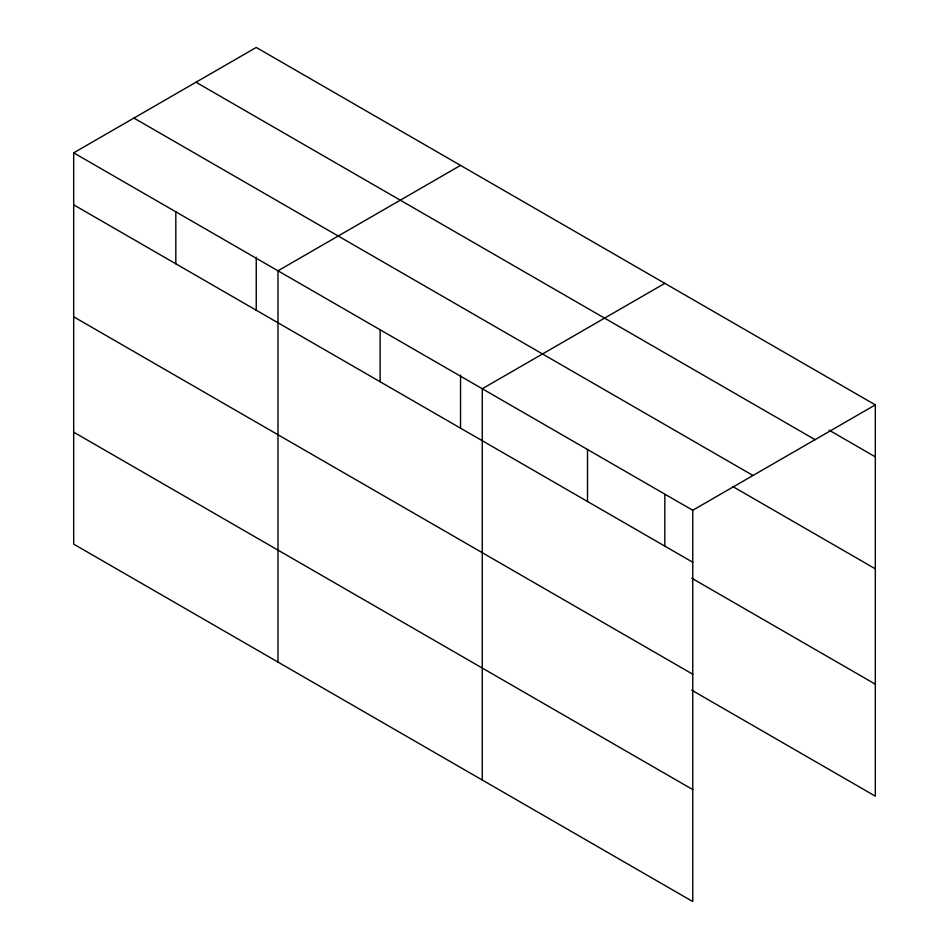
<?xml version="1.0" encoding="UTF-8"?>
<svg xmlns="http://www.w3.org/2000/svg" width="949" height="949" viewBox="0 0 949 949"><rect width="100%" height="100%" fill="white"/><g stroke="black" fill="none" stroke-linecap="round" stroke-linejoin="round"><path stroke-width="1.42" d="M73.678 152.848L692.758 510.265L692.758 901.55L73.678 544.121L73.678 152.848L256.242 47.45L875.322 404.879L875.322 796.152L691.785 690.196M460.538 165.399L277.974 270.797L277.974 662.082M664.834 283.348L482.27 388.746L482.27 780.031M692.758 510.265L875.322 404.879M829.118 430.182L875.322 456.849M195.992 82.231L815.072 439.66M133.928 118.067L753.008 475.485M732.853 486.576L875.322 568.819M73.678 204.83L692.758 562.247M691.785 578.226L875.322 684.182M73.678 316.8L692.758 674.217M73.678 432.163L692.758 789.58M664.834 494.631L664.834 546.387M587.514 449.506L587.514 501.487M460.538 375.199L460.538 428.438M380.122 329.778L380.122 381.747M256.242 257.25L256.242 310.489M175.826 211.817L175.826 263.798"/></g></svg>
